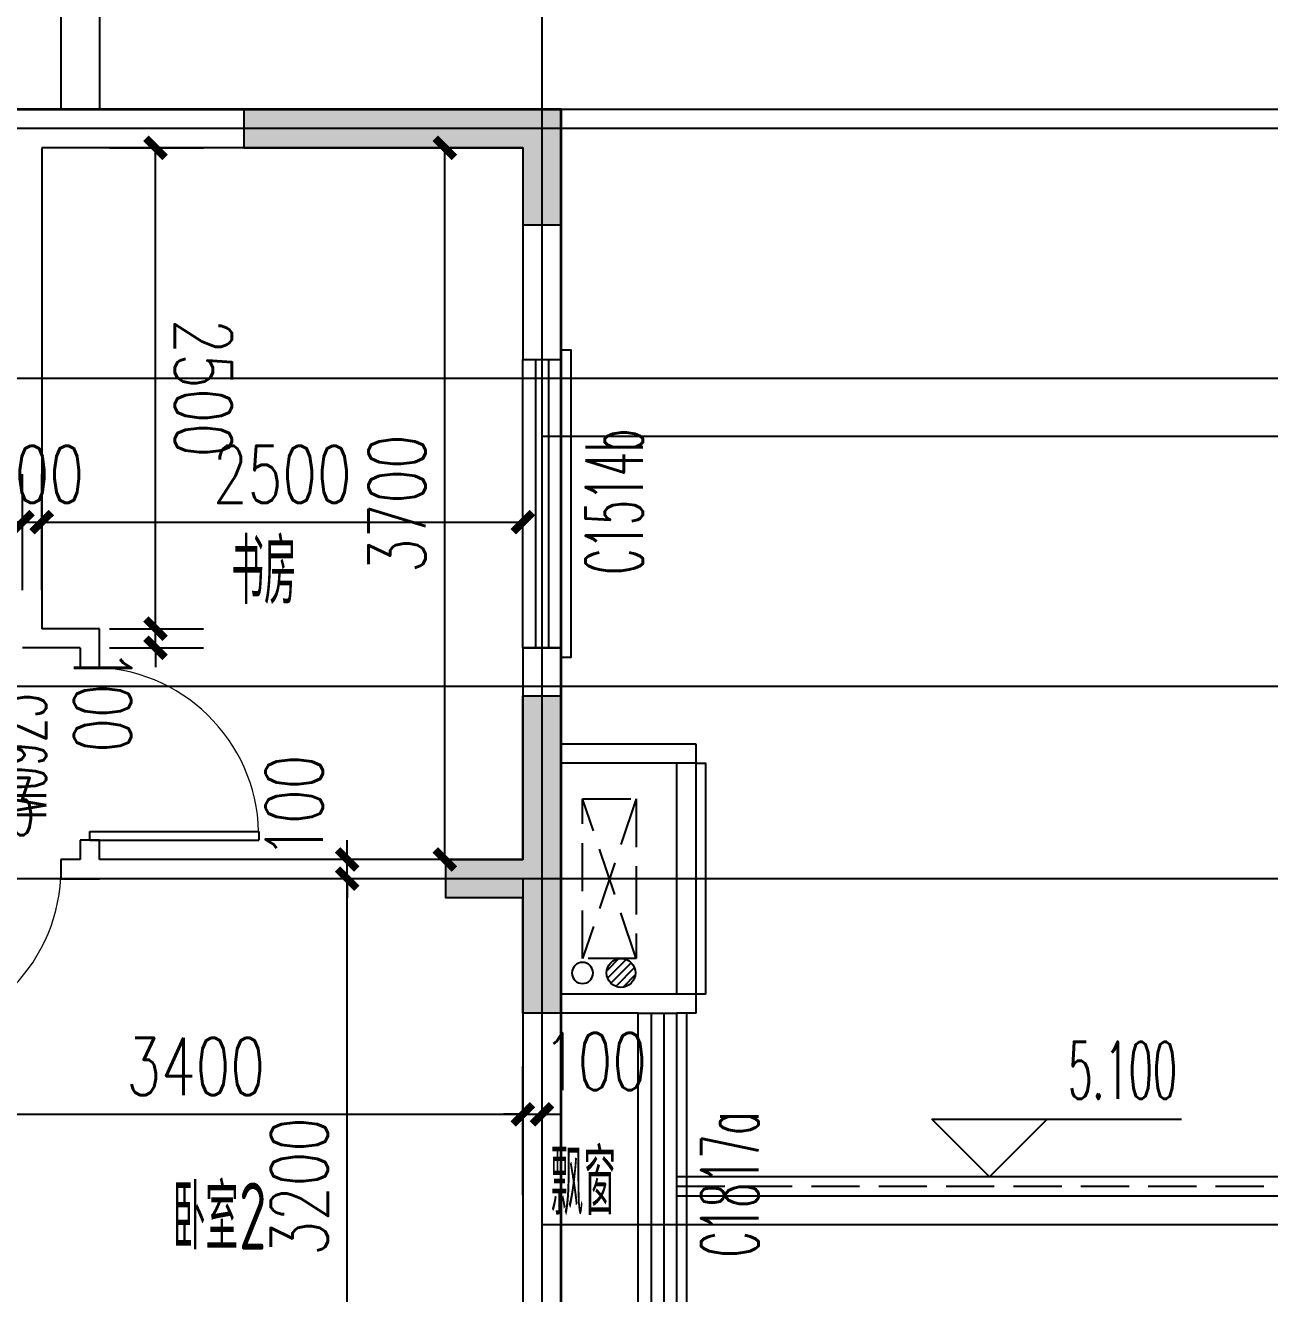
# Model space of a CAD drawing. Extents: x -59851 to 653804, y -249523 to 437614.
# Drawn here: x 1201 to 7667, y 140231 to 146825 of the extents above; entities that cross this region are included whole.
import ezdxf

# ---------------------------------------------------------------- set-up
doc = ezdxf.new("R2010")
doc.units = 0
doc.header["$LTSCALE"] = 1000
doc.header["$MEASUREMENT"] = 0
doc.linetypes.add('DASH', pattern=[0.35, 0.25, -0.1])
doc.layers.add('33计全面积外廓线', color=21, linetype='Continuous', lineweight=35)
for name, color, linetype in [('_S-空调立管', 7, 'Continuous'), ('A-ROOF', 7, 'Continuous'), ('A-看线', 105, 'Continuous'), ('A-空调室外机', 5, 'DASH'), ('A-第三道尺寸线', 105, 'Continuous'), ('A-线脚看线', 9, 'Continuous'), ('DIM_ELEV', 3, 'Continuous'), ('DIM_SYMB', 3, 'Continuous'), ('DOTE', 16, 'Continuous'), ('NL', 5, 'Continuous'), ('PUB_HATCH', 8, 'Continuous'), ('PUB_TEXT', 7, 'Continuous'), ('WALL', 2, 'Continuous'), ('WINDOW', 4, 'Continuous'), ('WINDOW_TEXT', 7, 'Continuous'), ('剪力墙', 6, 'Continuous'), ('栏杆', 142, 'Continuous')]:
    doc.layers.add(name, color=color, linetype=linetype)
doc.styles.add('_TCH_DIM', font='SIMPLEX.shx', dxfattribs={"width": 0.7, "bigfont": 'GBCBIG.shx'})
doc.styles.add('_TCH_DIM_T3', font='SIMPLEX.shx', dxfattribs={"width": 0.705882, "bigfont": 'GBCBIG.shx'})
doc.styles.add('_TCH_WINDOW', font='SIMPLEX.shx', dxfattribs={"width": 0.7, "height": 3.5, "bigfont": 'GBCBIG.shx'})
doc.styles.get("Standard").update_dxf_attribs({"font": 'gbenor.shx', "width": 0.7, "bigfont": 'gbcbig.shx'})
doc.dimstyles.new('_TCH_ARCH&&100', dxfattribs={"dimtxt": 297.5, "dimasz": 100, "dimexe": 250, "dimexo": 300, "dimgap": 100, "dimtad": 1, "dimdec": 0, "dimzin": 0, "dimdsep": 46, "dimtxsty": '_TCH_DIM_T3', "dimblk": 'ARCHTICK', "dimcen": 0.09, "dimclrt": 7, "dimazin": 2, "dimtfac": 1, "dimtdec": 0, "dimtix": 1, "dimtmove": 2, "dimatfit": 3, "dimfxl": 0, "dimtolj": 1, "dimtzin": 0, "dimarcsym": 0})

# ---------------------------------------------------------------- blocks, each defined once
blk = doc.blocks.new('zhouxianshouceng0329')
at = {"layer": 'DOTE'}
for p, q in [((3886.3, 194580), (3886.3, 218959.5)), ((15572.3, 205788.3), (-44988.6, 205788.3)), ((15572.3, 205688.3), (-3313.7, 205688.3)), ((15572.3, 204388.3), (-10113.7, 204388.3)), ((15572.3, 204088.3), (3886.3, 204088.3)), ((15572.3, 202788.3), (-44988.6, 202788.3)), ((15572.3, 201788.3), (286.3, 201788.3)), ((15572.3, 199988.3), (3886.3, 199988.3))]:
    blk.add_line(p, q, dxfattribs=at)
blk = doc.blocks.new('jgjlq030328')
at = {"layer": 'PUB_HATCH'}
for points in [[(-242335, 16211.9), (-242335, 16811.9), (-243985, 16811.9), (-243985, 16611.9), (-242535, 16611.9), (-242535, 16211.9)], [(-242335, 13761.9), (-242335, 12111.9), (-242535, 12111.9), (-242535, 12711.9), (-242935, 12711.9), (-242935, 12911.9), (-242535, 12911.9), (-242535, 13761.9)]]:
    blk.add_hatch(color=256, dxfattribs=at).paths.add_polyline_path(points)
at = {"layer": '剪力墙'}
for points in [[(-242335, 16211.9), (-242335, 16811.9), (-243985, 16811.9), (-243985, 16611.9), (-242535, 16611.9), (-242535, 16211.9)], [(-242335, 13761.9), (-242335, 12111.9), (-242535, 12111.9), (-242535, 12711.9), (-242935, 12711.9), (-242935, 12911.9), (-242535, 12911.9), (-242535, 13761.9)]]:
    blk.add_lwpolyline(points, close=True, dxfattribs=at)
blk = doc.blocks.new('ktswaj')
at = {"linetype": 'DASH'}
blk.add_lwpolyline([(15990.1, 179082.6), (15990.1, 178253.3), (16268.4, 178253.3), (16268.4, 179082.6)], close=True, dxfattribs=at)
for points in [[(15990.1, 179082.6), (16268.4, 178253.3)], [(15990.1, 178253.3), (16268.4, 179082.6)]]:
    blk.add_lwpolyline(points, dxfattribs=at)
blk = doc.blocks.new('$TCHSYS$WIN2D')
for p, q in [((-0.5, 0.5), (0.5, 0.5)), ((-0.5, 0.5), (-0.5, -0.5)), ((0.5, 0.5), (0.5, -0.5)), ((0.5, 0.1667), (-0.5, 0.1667)), ((0.5, -0.1667), (-0.5, -0.1667)), ((-0.5, -0.5), (0.5, -0.5))]:
    blk.add_line(p, q)
blk = doc.blocks.new('$DorLib2D$00000001')
for p, q in [((0.45, 0.975), (0.5, 0.975)), ((0.45, 0), (0.45, 0.975)), ((0.5, 0), (0.5, 0.975)), ((0.5, 0), (0.45, 0))]:
    blk.add_line(p, q)
at = {"lineweight": 13}
blk.add_arc((0.475, 0), 0.975, 91.46928, 180, dxfattribs=at)
blk = doc.blocks.new('_ArchTick')
at = {"color": 0, "linetype": 'ByBlock', "const_width": 0.4}
blk.add_lwpolyline([(-0.5, -0.5), (0.5, 0.5)], dxfattribs=at)
blk = doc.blocks.new('*D784')
at = {"layer": 'A-第三道尺寸线', "color": 0, "lineweight": -2, "transparency": 16777216}
for p, q in [((92062, 166834.8), (92062, 167438.6)), ((94562, 166834.8), (94562, 167438.6)), ((92062, 167188.6), (94562, 167188.6))]:
    blk.add_line(p, q, dxfattribs=at)
at = {"layer": 'Defpoints', "color": 0, "transparency": 16777216}
for p in [(94562, 167188.6), (92062, 166534.8), (94562, 166534.8)]:
    blk.add_point(p, dxfattribs=at)
at = {"layer": 'A-第三道尺寸线', "color": 0, "lineweight": -2, "transparency": 16777216, "xscale": 100, "yscale": 100, "zscale": 100, "rotation": 180}
blk.add_blockref('_ArchTick', (92062, 167188.6), dxfattribs=at)
at = {"layer": 'A-第三道尺寸线', "color": 0, "lineweight": -2, "transparency": 16777216, "xscale": 100, "yscale": 100, "zscale": 100}
blk.add_blockref('_ArchTick', (94562, 167188.6), dxfattribs=at)
at = {"layer": 'A-第三道尺寸线', "color": 7, "transparency": 16777216, "insert": (93312, 167437.3), "char_height": 297.5, "attachment_point": 5, "style": '_TCH_DIM_T3'}
blk.add_mtext('\\A1;2500', dxfattribs=at)
blk = doc.blocks.new('*D785')
at = {"layer": 'A-第三道尺寸线', "color": 0, "lineweight": -2, "transparency": 16777216}
for p, q in [((91962, 166834.8), (91962, 167438.6)), ((92062, 166834.8), (92062, 167438.6)), ((91962, 167188.6), (91862, 167188.6)), ((91962, 167188.6), (92062, 167188.6)), ((92062, 167188.6), (92162, 167188.6))]:
    blk.add_line(p, q, dxfattribs=at)
at = {"layer": 'Defpoints', "color": 0, "transparency": 16777216}
for p in [(92062, 167188.6), (91962, 166534.8), (92062, 166534.8)]:
    blk.add_point(p, dxfattribs=at)
at = {"layer": 'A-第三道尺寸线', "color": 0, "lineweight": -2, "transparency": 16777216, "xscale": 100, "yscale": 100, "zscale": 100}
blk.add_blockref('_ArchTick', (91962, 167188.6), dxfattribs=at)
at = {"layer": 'A-第三道尺寸线', "color": 0, "lineweight": -2, "transparency": 16777216, "xscale": 100, "yscale": 100, "zscale": 100, "rotation": 180}
blk.add_blockref('_ArchTick', (92062, 167188.6), dxfattribs=at)
at = {"layer": 'A-第三道尺寸线', "color": 7, "transparency": 16777216, "insert": (92012, 167437.3), "char_height": 297.5, "attachment_point": 5, "style": '_TCH_DIM_T3'}
blk.add_mtext('\\A1;100', dxfattribs=at)
blk = doc.blocks.new('*D786')
at = {"layer": 'A-第三道尺寸线', "color": 0, "lineweight": -2, "transparency": 16777216}
for p, q in [((90462, 166834.8), (90462, 167438.6)), ((91962, 166834.8), (91962, 167438.6)), ((90462, 167188.6), (91962, 167188.6))]:
    blk.add_line(p, q, dxfattribs=at)
at = {"layer": 'Defpoints', "color": 0, "transparency": 16777216}
for p in [(91962, 167188.6), (90462, 166534.8), (91962, 166534.8)]:
    blk.add_point(p, dxfattribs=at)
at = {"layer": 'A-第三道尺寸线', "color": 0, "lineweight": -2, "transparency": 16777216, "xscale": 100, "yscale": 100, "zscale": 100, "rotation": 180}
blk.add_blockref('_ArchTick', (90462, 167188.6), dxfattribs=at)
at = {"layer": 'A-第三道尺寸线', "color": 0, "lineweight": -2, "transparency": 16777216, "xscale": 100, "yscale": 100, "zscale": 100}
blk.add_blockref('_ArchTick', (91962, 167188.6), dxfattribs=at)
at = {"layer": 'A-第三道尺寸线', "color": 7, "transparency": 16777216, "insert": (91212, 167437.3), "char_height": 297.5, "attachment_point": 5, "style": '_TCH_DIM_T3'}
blk.add_mtext('\\A1;1500', dxfattribs=at)
blk = doc.blocks.new('*D796')
at = {"layer": 'A-第三道尺寸线', "color": 0, "lineweight": -2, "transparency": 16777216}
for p, q in [((93973, 165334.8), (93399.2, 165334.8)), ((93649.2, 162134.8), (93649.2, 165334.8)), ((93973, 162134.8), (93399.2, 162134.8))]:
    blk.add_line(p, q, dxfattribs=at)
at = {"layer": 'Defpoints', "color": 0, "transparency": 16777216}
for p in [(93649.2, 165334.8), (94273, 165334.8), (94273, 162134.8)]:
    blk.add_point(p, dxfattribs=at)
at = {"layer": 'A-第三道尺寸线', "color": 0, "lineweight": -2, "transparency": 16777216, "xscale": 100, "yscale": 100, "zscale": 100}
for p, rotation in [((93649.2, 165334.8), 90), ((93649.2, 162134.8), 270)]:
    blk.add_blockref('_ArchTick', p, dxfattribs=dict(at, rotation=rotation))
at = {"layer": 'A-第三道尺寸线', "color": 7, "transparency": 16777216, "insert": (93400.5, 163734.8), "char_height": 297.5, "attachment_point": 5, "rotation": 90, "style": '_TCH_DIM_T3'}
blk.add_mtext('\\A1;3200', dxfattribs=at)
blk = doc.blocks.new('*D797')
at = {"layer": 'A-第三道尺寸线', "color": 0, "lineweight": -2, "transparency": 16777216}
for p, q in [((93649.2, 165434.8), (93649.2, 165534.8)), ((93973, 165434.8), (93399.2, 165434.8)), ((93649.2, 165334.8), (93649.2, 165434.8)), ((93973, 165334.8), (93399.2, 165334.8)), ((93649.2, 165334.8), (93649.2, 165234.8))]:
    blk.add_line(p, q, dxfattribs=at)
at = {"layer": 'Defpoints', "color": 0, "transparency": 16777216}
for p in [(93649.2, 165434.8), (94273, 165434.8), (94273, 165334.8)]:
    blk.add_point(p, dxfattribs=at)
at = {"layer": 'A-第三道尺寸线', "color": 0, "lineweight": -2, "transparency": 16777216, "xscale": 100, "yscale": 100, "zscale": 100}
for p, rotation in [((93649.2, 165434.8), 270), ((93649.2, 165334.8), 90)]:
    blk.add_blockref('_ArchTick', p, dxfattribs=dict(at, rotation=rotation))
at = {"layer": 'A-第三道尺寸线', "color": 7, "transparency": 16777216, "insert": (93374.2, 165709.8), "char_height": 297.5, "attachment_point": 5, "rotation": 90, "style": '_TCH_DIM_T3'}
blk.add_mtext('\\A1;100', dxfattribs=at)
blk = doc.blocks.new('*D798')
at = {"layer": 'A-第三道尺寸线', "color": 0, "lineweight": -2, "transparency": 16777216}
for p, q in [((91162, 163689.3), (91162, 164359.6)), ((94562, 163689.3), (94562, 164359.6)), ((91162, 164109.6), (94562, 164109.6))]:
    blk.add_line(p, q, dxfattribs=at)
at = {"layer": 'Defpoints', "color": 0, "transparency": 16777216}
for p in [(94562, 164109.6), (91162, 163389.3), (94562, 163389.3)]:
    blk.add_point(p, dxfattribs=at)
at = {"layer": 'A-第三道尺寸线', "color": 0, "lineweight": -2, "transparency": 16777216, "xscale": 100, "yscale": 100, "zscale": 100, "rotation": 180}
blk.add_blockref('_ArchTick', (91162, 164109.6), dxfattribs=at)
at = {"layer": 'A-第三道尺寸线', "color": 0, "lineweight": -2, "transparency": 16777216, "xscale": 100, "yscale": 100, "zscale": 100}
blk.add_blockref('_ArchTick', (94562, 164109.6), dxfattribs=at)
at = {"layer": 'A-第三道尺寸线', "color": 7, "transparency": 16777216, "insert": (92862, 164358.3), "char_height": 297.5, "attachment_point": 5, "style": '_TCH_DIM_T3'}
blk.add_mtext('\\A1;3400', dxfattribs=at)
blk = doc.blocks.new('*D799')
at = {"layer": 'A-第三道尺寸线', "color": 0, "lineweight": -2, "transparency": 16777216}
for p, q in [((94562, 163689.3), (94562, 164359.6)), ((94662, 163689.3), (94662, 164359.6)), ((94562, 164109.6), (94462, 164109.6)), ((94562, 164109.6), (94662, 164109.6)), ((94662, 164109.6), (94762, 164109.6))]:
    blk.add_line(p, q, dxfattribs=at)
at = {"layer": 'Defpoints', "color": 0, "transparency": 16777216}
for p in [(94662, 164109.6), (94562, 163389.3), (94662, 163389.3)]:
    blk.add_point(p, dxfattribs=at)
at = {"layer": 'A-第三道尺寸线', "color": 0, "lineweight": -2, "transparency": 16777216, "xscale": 100, "yscale": 100, "zscale": 100}
blk.add_blockref('_ArchTick', (94562, 164109.6), dxfattribs=at)
at = {"layer": 'A-第三道尺寸线', "color": 0, "lineweight": -2, "transparency": 16777216, "xscale": 100, "yscale": 100, "zscale": 100, "rotation": 180}
blk.add_blockref('_ArchTick', (94662, 164109.6), dxfattribs=at)
at = {"layer": 'A-第三道尺寸线', "color": 7, "transparency": 16777216, "insert": (94937, 164384.6), "char_height": 297.5, "attachment_point": 5, "style": '_TCH_DIM_T3'}
blk.add_mtext('\\A1;100', dxfattribs=at)
blk = doc.blocks.new('*D800')
at = {"layer": 'A-第三道尺寸线', "color": 0, "lineweight": -2, "transparency": 16777216}
for p, q in [((94439, 169134.8), (93906.7, 169134.8)), ((94156.7, 165434.8), (94156.7, 169134.8)), ((94439, 165434.8), (93906.7, 165434.8))]:
    blk.add_line(p, q, dxfattribs=at)
at = {"layer": 'Defpoints', "color": 0, "transparency": 16777216}
for p in [(94156.7, 169134.8), (94739, 169134.8), (94739, 165434.8)]:
    blk.add_point(p, dxfattribs=at)
at = {"layer": 'A-第三道尺寸线', "color": 0, "lineweight": -2, "transparency": 16777216, "xscale": 100, "yscale": 100, "zscale": 100}
for p, rotation in [((94156.7, 169134.8), 90), ((94156.7, 165434.8), 270)]:
    blk.add_blockref('_ArchTick', p, dxfattribs=dict(at, rotation=rotation))
at = {"layer": 'A-第三道尺寸线', "color": 7, "transparency": 16777216, "insert": (93908, 167284.8), "char_height": 297.5, "attachment_point": 5, "rotation": 90, "style": '_TCH_DIM_T3'}
blk.add_mtext('\\A1;3700', dxfattribs=at)
blk = doc.blocks.new('*D801')
at = {"layer": 'A-第三道尺寸线', "color": 0, "lineweight": -2, "transparency": 16777216}
for p, q in [((92414.9, 169134.8), (92903.1, 169134.8)), ((92653.2, 166634.8), (92653.1, 169134.8)), ((92415, 166634.8), (92903.2, 166634.8))]:
    blk.add_line(p, q, dxfattribs=at)
at = {"layer": 'Defpoints', "color": 0, "transparency": 16777216}
for p in [(92114.9, 169134.8), (92653.1, 169134.8), (92115, 166634.8)]:
    blk.add_point(p, dxfattribs=at)
at = {"layer": 'A-第三道尺寸线', "color": 0, "lineweight": -2, "transparency": 16777216, "xscale": 100, "yscale": 100, "zscale": 100}
for p, rotation in [((92653.1, 169134.8), 90.0034833089943), ((92653.2, 166634.8), 270.0034833089943)]:
    blk.add_blockref('_ArchTick', p, dxfattribs=dict(at, rotation=rotation))
at = {"layer": 'A-第三道尺寸线', "color": 7, "transparency": 16777216, "insert": (92901.9, 167884.8), "char_height": 297.5, "attachment_point": 5, "rotation": 270.00348, "style": '_TCH_DIM_T3'}
blk.add_mtext('\\A1;2500', dxfattribs=at)
blk = doc.blocks.new('*D802')
at = {"layer": 'A-第三道尺寸线', "color": 0, "lineweight": -2, "transparency": 16777216}
for p, q in [((92653.2, 166634.8), (92653.2, 166734.8)), ((92415, 166634.8), (92903.2, 166634.8)), ((92653.3, 166534.8), (92653.2, 166634.8)), ((92415, 166534.8), (92903.3, 166534.8)), ((92653.3, 166534.8), (92653.3, 166434.8))]:
    blk.add_line(p, q, dxfattribs=at)
at = {"layer": 'Defpoints', "color": 0, "transparency": 16777216}
for p in [(92115, 166634.8), (92653.2, 166634.8), (92115, 166534.8)]:
    blk.add_point(p, dxfattribs=at)
at = {"layer": 'A-第三道尺寸线', "color": 0, "lineweight": -2, "transparency": 16777216, "xscale": 100, "yscale": 100, "zscale": 100}
for p, rotation in [((92653.2, 166634.8), 270.0034833089966), ((92653.3, 166534.8), 90.00348330899659)]:
    blk.add_blockref('_ArchTick', p, dxfattribs=dict(at, rotation=rotation))
at = {"layer": 'A-第三道尺寸线', "color": 7, "transparency": 16777216, "insert": (92378.3, 166259.8), "char_height": 297.5, "attachment_point": 5, "rotation": 270.00348, "style": '_TCH_DIM_T3'}
blk.add_mtext('\\A1;100', dxfattribs=at)
blk = doc.blocks.new('2fxianjiao0331')
at = {"layer": 'A-线脚看线'}
for points in [[(-168109.1, 145138.3), (-168059.1, 145138.3), (-168059.1, 143538.3), (-168109.1, 143538.3)], [(-167409.1, 142988.3), (-167359.1, 142988.3), (-167359.1, 141788.3), (-167409.1, 141788.3)], [(-167459.1, 141688.4), (-167459.1, 139888.4)]]:
    blk.add_lwpolyline(points, dxfattribs=at)
blk = doc.blocks.new('_LV13')
at = {"color": 0}
for p, q in [((-0.071, 0.495), (-0.495, 0.071)), ((0.183, 0.465), (-0.465, -0.183)), ((0.354, 0.354), (-0.354, -0.354)), ((0.465, 0.183), (-0.183, -0.465)), ((0.495, -0.071), (0.071, -0.495))]:
    blk.add_line(p, q, dxfattribs=at)
blk.add_circle((0, 0), 0.5)
blk = doc.blocks.new('jfdsajkjke50505')
at = {"layer": '_S-空调立管'}
blk.add_lwpolyline([(-89636.1, 49939.8, 1), (-89746.1, 49939.8, 1)], format="xyb", close=True, dxfattribs=at)
at = {"layer": 'NL', "ltscale": 0.5, "extrusion": (0, 0, -1), "xscale": -150, "yscale": 150, "zscale": -150}
blk.add_blockref('_LV13', (89491.1, 49939.8), dxfattribs=at)
blk = doc.blocks.new('rqwerqwrqq')
at = {"layer": 'A-ROOF'}
for points in [[(-121544.2, 250960.5), (-127444.2, 250960.5), (-127444.2, 246960.5), (-130794.2, 246960.5)], [(-121544.2, 250860.5), (-127344.2, 250860.5), (-127344.2, 246860.5), (-130794.2, 246860.5)], [(-131394.2, 242310.5), (-121094.2, 242310.5), (-121094.2, 250710.5), (-127194.2, 250710.5), (-127194.2, 246710.5), (-130794.2, 246710.5)]]:
    blk.add_lwpolyline(points, dxfattribs=at)
at = {"layer": 'A-ROOF', "linetype": 'DASH'}
blk.add_lwpolyline([(-120894.2, 242538.7), (-120894.2, 250910.5), (-127394.2, 250910.5), (-127394.2, 246910.5), (-130794.2, 246910.5)], dxfattribs=at)
at = {"layer": 'DIM_ELEV'}
for p, q in [((-129169.2, 246960.5), (-129469.2, 247260.5)), ((-129469.2, 247260.5), (-128171, 247260.5)), ((-129169.2, 246960.5), (-128869.2, 247260.5))]:
    blk.add_line(p, q, dxfattribs=at)
at = {"layer": 'PUB_TEXT', "style": '_TCH_DIM', "width": 0.494118}
blk.add_text('5.100', height=297.5, dxfattribs=at).set_placement((-128761, 247365.5))
blk = doc.blocks.new('a5huxing0323')
at = {"layer": 'A-看线'}
blk.add_lwpolyline([(94562, 164634.8), (94562, 162834.8)], dxfattribs=at)
at = {"layer": 'WALL'}
for p, q in [((94762, 169334.8), (91962, 169334.8)), ((94762, 168034.8), (94762, 169334.8)), ((94562, 169134.8), (92062, 169134.8)), ((92062, 169134.8), (92062, 166634.8)), ((94562, 169134.8), (94562, 168034.8)), ((94562, 168034.8), (94762, 168034.8)), ((92362, 166634.8), (92062, 166634.8)), ((92362, 166434.8), (92362, 166634.8)), ((92262, 166534.8), (91962, 166534.8)), ((92262, 166534.8), (92262, 166434.8)), ((94762, 166534.8), (94562, 166534.8)), ((94562, 166534.8), (94562, 165934.8)), ((94762, 166034.8), (94762, 166534.8)), ((92262, 166434.8), (92362, 166434.8)), ((95462, 166034.8), (94762, 166034.8)), ((95462, 165934.8), (95462, 166034.8)), ((94562, 165934.8), (94562, 165434.8)), ((95462, 165934.8), (94762, 165934.8)), ((94762, 165934.8), (94762, 165334.8)), ((92362, 165534.8), (92262, 165534.8)), ((92262, 165534.8), (92262, 165434.8)), ((92362, 165434.8), (92362, 165534.8)), ((92262, 165434.8), (92162, 165434.8)), ((92162, 165434.8), (92162, 165334.8)), ((94562, 165434.8), (92362, 165434.8)), ((92162, 165334.8), (92362, 165334.8)), ((94562, 165334.8), (92362, 165334.8)), ((94562, 165334.8), (94562, 164634.8)), ((94762, 165334.8), (94762, 164734.8)), ((95262, 164734.8), (94762, 164734.8)), ((95462, 164734.8), (95262, 164734.8)), ((95462, 164634.8), (95462, 164734.8)), ((95162, 164634.8), (94562, 164634.8)), ((95162, 164634.8), (95362, 164634.8)), ((95462, 164634.8), (95362, 164634.8))]:
    blk.add_line(p, q, dxfattribs=at)
at = {"layer": '栏杆'}
for points in [[(95362, 164734.8), (95362, 165934.8)], [(95462, 164734.8), (95462, 165934.8)]]:
    blk.add_lwpolyline(points, dxfattribs=at)
at = {"layer": 'A-空调室外机', "extrusion": (0, 0, -1), "zscale": -1}
blk.add_blockref('ktswaj', (-111141.3, -13333.1), dxfattribs=at)
at = {"layer": 'WINDOW'}
ref = blk.add_blockref('$TCHSYS$WIN2D', (94662, 167284.8), dxfattribs=dict(at, xscale=1500, yscale=200, zscale=-1500, rotation=90))
ref.add_attrib('A', 'C1514b', (95185.8, 166917.3), dxfattribs={"layer": 'WINDOW_TEXT', "height": 297.5, "rotation": 90, "style": '_TCH_WINDOW', "width": 0.494118})
ref = blk.add_blockref('$DorLib2D$00000001', (92312, 165984.8), dxfattribs=dict(at, xscale=900, yscale=900, zscale=900, rotation=270))
ref.add_attrib('A', 'M0923', (92085.8, 165641.8), dxfattribs={"layer": 'WINDOW_TEXT', "height": 297.5, "rotation": 90, "style": '_TCH_WINDOW', "width": 0.494118})
ref = blk.add_blockref('$DorLib2D$00000001', (91712, 165384.8), dxfattribs=dict(at, xscale=900, yscale=900, zscale=900, rotation=180))
ref.add_attrib('A', 'M0923', (91369, 165561), dxfattribs={"layer": 'WINDOW_TEXT', "height": 297.5, "style": '_TCH_WINDOW', "width": 0.494118})
ref = blk.add_blockref('$TCHSYS$WIN2D', (95262, 163734.8), dxfattribs=dict(at, xscale=1800, yscale=200, zscale=-1800, rotation=90))
ref.add_attrib('A', 'C1817a', (95785.8, 163367.3), dxfattribs={"layer": 'WINDOW_TEXT', "height": 297.5, "rotation": 90, "style": '_TCH_WINDOW', "width": 0.494118})
at = {"layer": 'PUB_TEXT', "width": 0.7}
for s, height, p in [('书房', 337.59, (93047.1, 166762.5)), ('飘窗', 337.59, (94706.4, 163587.4)), ('卧室', 337.59, (92743.1, 163405.1)), ('2', 350, (93087.1, 163405.1))]:
    blk.add_text(s, height=height, dxfattribs=at).set_placement(p)
at = {"layer": 'A-第三道尺寸线'}
for p1, p2, distance, picture, middle in [((92115, 166634.8), (92114.9, 169134.8), -538.2, '*D801', (92901.9, 167884.8)), ((94739, 165434.8), (94739, 169134.8), 582.3, '*D800', (93908, 167284.8)), ((90462, 166534.8), (91962, 166534.8), 653.8, '*D786', (91212, 167437.3)), ((91962, 166534.8), (92062, 166534.8), 653.8, '*D785', (92012, 167437.3)), ((92062, 166534.8), (94562, 166534.8), 653.8, '*D784', (93312, 167437.3)), ((94273, 162134.8), (94273, 165334.8), 623.8, '*D796', (93400.5, 163734.8)), ((91162, 163389.3), (94562, 163389.3), 720.3, '*D798', (92862, 164358.3))]:
    dim = blk.add_aligned_dim(p1=p1, p2=p2, distance=distance, dimstyle='_TCH_ARCH&&100', dxfattribs=at)
    dim.commit()
    dim.dimension.update_dxf_attribs({"geometry": picture, "text_midpoint": middle})
for base, p1, p2, angle, picture, middle in [((92653.2, 166634.8), (92115, 166534.8), (92115, 166634.8), 90.00348, '*D802', (92378.3, 166259.8)), ((93649.2, 165434.8), (94273, 165334.8), (94273, 165434.8), 90, '*D797', (93374.2, 165709.8)), ((94662, 164109.6), (94562, 163389.3), (94662, 163389.3), 0, '*D799', (94937, 164384.6))]:
    dim = blk.add_linear_dim(base=base, p1=p1, p2=p2, angle=angle, dimstyle='_TCH_ARCH&&100', dxfattribs=at)
    dim.commit()
    dim.dimension.update_dxf_attribs({"geometry": picture, "text_midpoint": middle, "dimtype": 129})

msp = doc.modelspace()

# ---------------------------------------------------------------- linework, layer by layer
at = {"layer": '33计全面积外廓线'}
msp.add_lwpolyline([(-44213.7, 137588.3), (186.3, 137588.3), (186.3, 135988.3), (3986.3, 135988.3), (3986.3, 146388.3), (-213.7, 146388.3), (-213.7, 147288.3), (986.3, 147288.3), (986.3, 150388.3), (1586.3, 150388.3), (1586.3, 157888.3)], dxfattribs=at)

# ---------------------------------------------------------------- block references
msp.add_blockref('zhouxianshouceng0329', (0, -59400))
at = {"layer": '剪力墙'}
msp.add_blockref('jgjlq030328', (246321.3, 129576.4), dxfattribs=at)

# ---------------------------------------------------------------- next in the draw order: block references
msp.add_blockref('a5huxing0323', (-90775.7, -22946.5))

# ---------------------------------------------------------------- next in the draw order: linework, layer by layer
at = {"layer": 'A-ROOF'}
for points in [[(1386.3, 147288.3), (1386.3, 146388.3)], [(1586.3, 147288.3), (1586.3, 146388.3)]]:
    msp.add_lwpolyline(points, dxfattribs=at)
at = {"layer": 'DIM_SYMB'}
msp.add_lwpolyline([(1259.2, 146453.9, 0, 0, 0), (1259.2, 146694.3, 80, 0, 0), (1259.2, 146994.3, 0, 0, 0)], format="xyseb", dxfattribs=at)

# ---------------------------------------------------------------- next in the draw order: block references
for name, p in [('rqwerqwrqq', (135380.5, -106122.2)), ('2fxianjiao0331', (172095.4, 0)), ('jfdsajkjke50505', (93787.4, 91958.5))]:
    msp.add_blockref(name, p)

doc.saveas('drawing.dxf')
